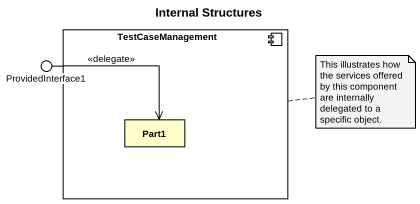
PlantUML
@startuml
title Internal Structures
component TestCaseManagement {
  rectangle Part1
}
() ProvidedInterface1
TestCaseManagement -left- ProvidedInterface1
ProvidedInterface1 --> Part1 : <<delegate>>
note right of TestCaseManagement : This illustrates how the services offered by this component are internally delegated to a specific object.
@enduml
